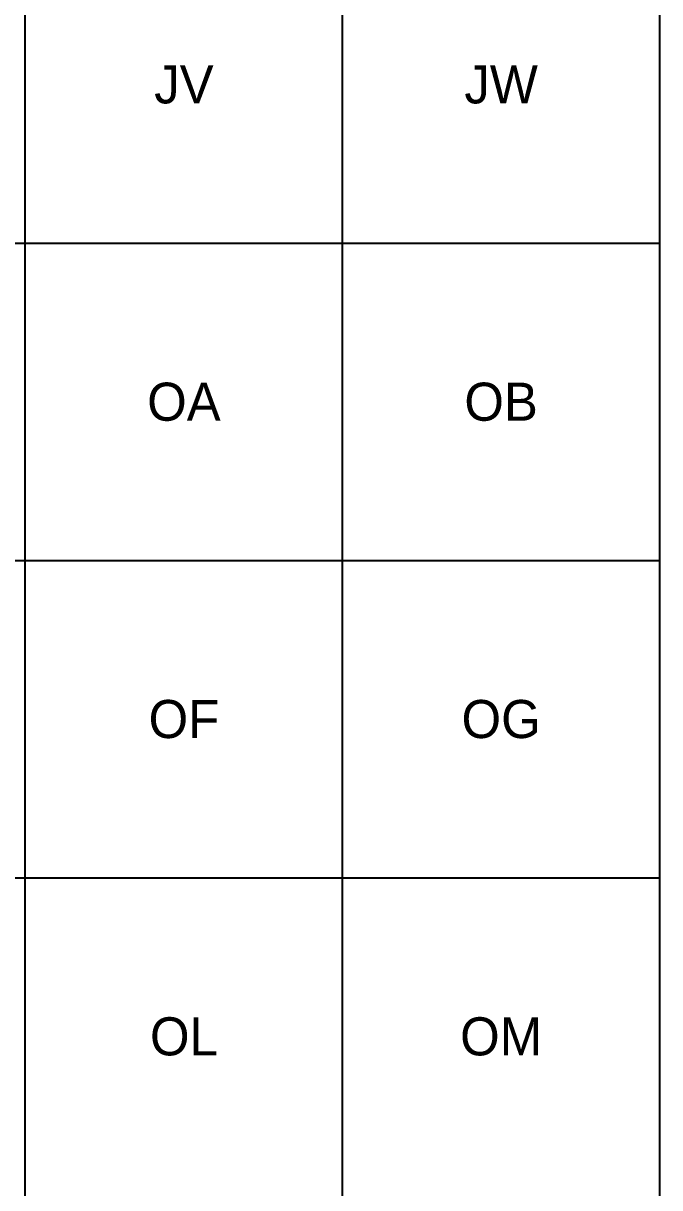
# Model space of a CAD drawing. Header units: metres. Extents: x -206260 to 760000, y -120000 to 1300000.
# Drawn here: x 499353 to 700000, y 702300 to 1069251 of the extents above; entities that cross this region are included whole.
import ezdxf
from ezdxf.enums import TextEntityAlignment as Align

# ---------------------------------------------------------------- set-up
doc = ezdxf.new("R2010")
doc.units = ezdxf.units.M
doc.layers.add('OS_GRID_100KM', color=5, linetype='Continuous')

msp = doc.modelspace()

# ---------------------------------------------------------------- linework, layer by layer
at = {"layer": 'OS_GRID_100KM'}
for p, q in [((500000, 0), (500000, 1300000)), ((600000, 0), (600000, 1300000)), ((700000, 0), (700000, 1300000)), ((0, 1000000), (700000, 1000000)), ((0, 900000), (700000, 900000)), ((0, 800000), (700000, 800000))]:
    msp.add_line(p, q, dxfattribs=at)

# ---------------------------------------------------------------- texts
for s, p in [('JV', (550000, 1050000)), ('JW', (650000, 1050000)), ('OA', (550000, 950000)), ('OB', (650000, 950000)), ('OF', (550000, 850000)), ('OG', (650000, 850000)), ('OL', (550000, 750000)), ('OM', (650000, 750000))]:
    msp.add_text(s, height=12000, dxfattribs=at).set_placement(p, align=Align.MIDDLE_CENTER)

doc.saveas('drawing.dxf')
